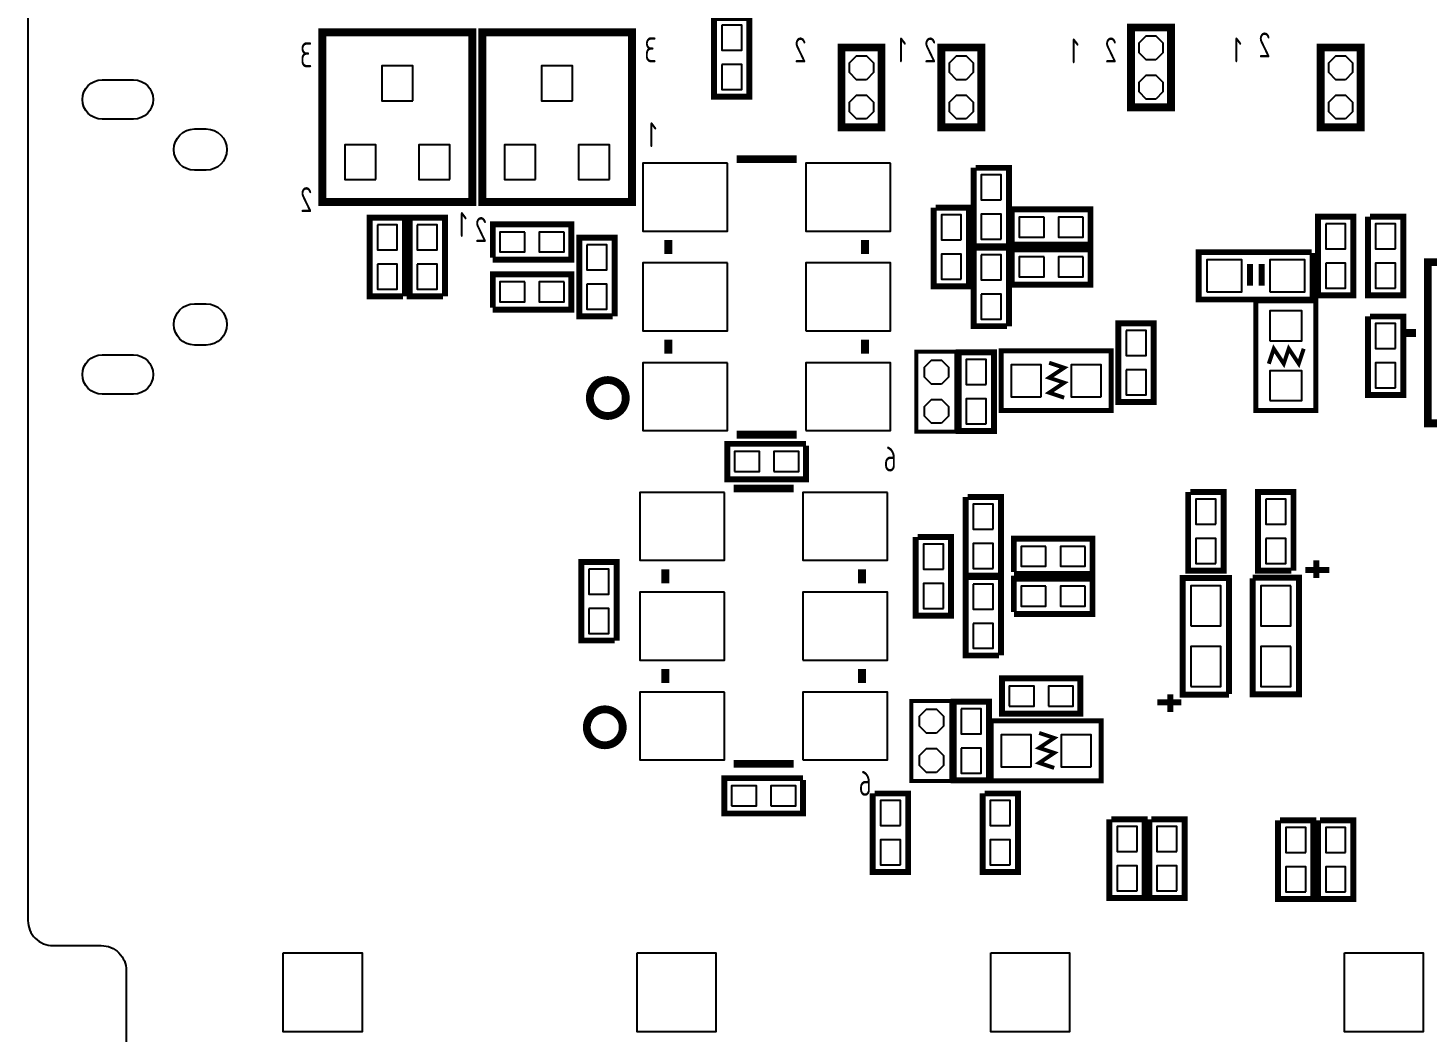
# Model space of a CAD drawing. Header units: millimetres. Extents: x -8 to 226, y -9 to 102.
# Drawn here: x -7.5 to 28.1, y 42.55 to 68.11 of the extents above; entities that cross this region are included whole.
import ezdxf

# ---------------------------------------------------------------- set-up
doc = ezdxf.new("R2010")
doc.units = ezdxf.units.MM
doc.header["$LTSCALE"] = 10
for name, color, linetype in [('BG_OUTLINE', 2, 'Continuous'), ('PG_SILKSCREEN_BOTTOM', 3, 'Continuous'), ('PIN_BOTTOM', 4, 'Continuous')]:
    doc.layers.add(name, color=color, linetype=linetype)
doc.styles.get("Standard").update_dxf_attribs({"font": 'isocp.shx', "width": 0.707, "bigfont": 'hztxt.shx'})

msp = doc.modelspace()

# ---------------------------------------------------------------- linework, layer by layer
at = {"layer": 'BG_OUTLINE'}
msp.add_lwpolyline([(224.499932, 101.799898), (-5.500116, 101.799898, 0.414205), (-7.500112, 99.799902), (-7.500112, 80.099916), (-7.500112, 75.79995), (-7.500112, 45.38472, 0.414214), (-6.865112, 44.74972), (-5.63499, 44.74972, -0.414214), (-4.99999, 44.11472), (-4.99999, 43.684444), (-4.99999, 5.43433)], format="xyb", dxfattribs=at)
at = {"layer": 'PG_SILKSCREEN_BOTTOM'}
for points in [[(10.856976, 66.357754, 0.1524, 0.1524, 0), (10.856976, 68.35775, 0.1524, 0.1524, 0), (9.9568, 68.35775, 0.1524, 0.1524, 0), (9.9568, 66.357754, 0.1524, 0.1524, 0)], [(3.802888, 67.993006, 0.2032, 0.2032, 0), (3.802888, 63.675006, 0.2032, 0.2032, 0), (-0.007112, 63.675006, 0.2032, 0.2032, 0), (-0.007112, 67.993006, 0.2032, 0.2032, 0)], [(7.867142, 67.992752, 0.2032, 0.2032, 0), (7.867142, 63.674752, 0.2032, 0.2032, 0), (4.057142, 63.674752, 0.2032, 0.2032, 0), (4.057142, 67.992752, 0.2032, 0.2032, 0)], [(21.582888, 66.087752, 0.199898, 0.199898, 0), (21.582888, 68.119752, 0.199898, 0.199898, 0), (20.566888, 68.119752, 0.199898, 0.199898, 0), (20.566888, 66.087752, 0.199898, 0.199898, 0)], [(21.582888, 66.087752, 0.127, 0.127, 0), (21.582888, 68.119752, 0.127, 0.127, 0), (20.566888, 68.119752, 0.127, 0.127, 0), (20.566888, 66.087752, 0.127, 0.127, 0)], [(14.216888, 65.579752, 0.199898, 0.199898, 0), (14.216888, 67.611752, 0.199898, 0.199898, 0), (13.200888, 67.611752, 0.199898, 0.199898, 0), (13.200888, 65.579752, 0.199898, 0.199898, 0)], [(14.216888, 65.579752, 0.127, 0.127, 0), (14.216888, 67.611752, 0.127, 0.127, 0), (13.200888, 67.611752, 0.127, 0.127, 0), (13.200888, 65.579752, 0.127, 0.127, 0)], [(16.756888, 65.579752, 0.199898, 0.199898, 0), (16.756888, 67.611752, 0.199898, 0.199898, 0), (15.740888, 67.611752, 0.199898, 0.199898, 0), (15.740888, 65.579752, 0.199898, 0.199898, 0)], [(16.756888, 65.579752, 0.127, 0.127, 0), (16.756888, 67.611752, 0.127, 0.127, 0), (15.740888, 67.611752, 0.127, 0.127, 0), (15.740888, 65.579752, 0.127, 0.127, 0)], [(26.408888, 65.579752, 0.199898, 0.199898, 0), (26.408888, 67.611752, 0.199898, 0.199898, 0), (25.392888, 67.611752, 0.199898, 0.199898, 0), (25.392888, 65.579752, 0.199898, 0.199898, 0)], [(26.408888, 65.579752, 0.127, 0.127, 0), (26.408888, 67.611752, 0.127, 0.127, 0), (25.392888, 67.611752, 0.127, 0.127, 0), (25.392888, 65.579752, 0.127, 0.127, 0)], [(26.223976, 61.303408, 0.1524, 0.1524, 0), (26.223976, 63.303404, 0.1524, 0.1524, 0), (25.3238, 63.303404, 0.1524, 0.1524, 0), (25.3238, 61.303408, 0.1524, 0.1524, 0)], [(28.118816, 62.144402, 0.199898, 0.199898, 0), (28.118816, 58.044334, 0.199898, 0.199898, 0), (32.31896, 58.044334, 0.199898, 0.199898, 0), (32.31896, 62.144402, 0.199898, 0.199898, 0)], [(25.138888, 58.366406, 0.127, 0.127, 0), (23.741888, 58.366406, 0.127, 0.127, 0), (23.741888, 61.160406, 0.127, 0.127, 0), (25.265888, 61.160406, 0.127, 0.127, 0), (25.265888, 58.366406, 0.127, 0.127, 0)], [(21.143976, 58.585354, 0.1524, 0.1524, 0), (21.143976, 60.58535, 0.1524, 0.1524, 0), (20.2438, 60.58535, 0.1524, 0.1524, 0), (20.2438, 58.585354, 0.1524, 0.1524, 0)], [(15.105888, 59.864752, 0.1016, 0.1016, 0), (15.105888, 57.832752, 0.1016, 0.1016, 0), (16.121888, 57.832752, 0.1016, 0.1016, 0), (16.121888, 59.864752, 0.1016, 0.1016, 0)], [(16.1798, 59.84875, 0.1524, 0.1524, 0), (16.1798, 57.848754, 0.1524, 0.1524, 0), (17.079976, 57.848754, 0.1524, 0.1524, 0), (17.079976, 59.84875, 0.1524, 0.1524, 0)], [(20.058888, 59.763152, 0.127, 0.127, 0), (20.058888, 58.366152, 0.127, 0.127, 0), (17.264888, 58.366152, 0.127, 0.127, 0), (17.264888, 59.763152, 0.127, 0.127, 0), (17.264888, 59.890152, 0.127, 0.127, 0), (20.058888, 59.890152, 0.127, 0.127, 0)], [(7.71017, 58.687716, 0.199898, 0.199898, 1), (6.796006, 58.687788, 0.199898, 0.199898, 1)], [(19.280886, 51.55184, 0.1524, 0.1524, 0), (17.28089, 51.55184, 0.1524, 0.1524, 0), (17.28089, 50.651664, 0.1524, 0.1524, 0), (19.280886, 50.651664, 0.1524, 0.1524, 0)], [(15.994888, 48.942752, 0.1016, 0.1016, 0), (15.994888, 50.974752, 0.1016, 0.1016, 0), (14.978888, 50.974752, 0.1016, 0.1016, 0), (14.978888, 48.942752, 0.1016, 0.1016, 0)], [(16.952976, 48.958754, 0.1524, 0.1524, 0), (16.952976, 50.95875, 0.1524, 0.1524, 0), (16.0528, 50.95875, 0.1524, 0.1524, 0), (16.0528, 48.958754, 0.1524, 0.1524, 0)], [(7.63397, 50.305716, 0.199898, 0.199898, 1), (6.719806, 50.305788, 0.199898, 0.199898, 1)], [(19.804888, 50.339752, 0.127, 0.127, 0), (19.804888, 48.942752, 0.127, 0.127, 0), (17.010888, 48.942752, 0.127, 0.127, 0), (17.010888, 50.339752, 0.127, 0.127, 0), (17.010888, 50.466752, 0.127, 0.127, 0), (19.804888, 50.466752, 0.127, 0.127, 0)]]:
    msp.add_lwpolyline(points, format="xyseb", close=True, dxfattribs=at)
for points in [[(12.062714, 64.766952, 0.199898, 0.199898, 0), (10.529062, 64.766952, 0.199898, 0.199898, 0)], [(16.5608, 64.54775, 0.150114, 0.150114, 0), (16.5608, 62.547754, 0.150114, 0.150114, 0), (17.460976, 62.547754, 0.150114, 0.150114, 0), (17.460976, 64.54775, 0.150114, 0.150114, 0), (16.610838, 64.54775, 0.150114, 0.150114, 0)], [(15.5448, 63.53175, 0.150114, 0.150114, 0), (15.5448, 61.531754, 0.150114, 0.150114, 0), (16.444976, 61.531754, 0.150114, 0.150114, 0), (16.444976, 63.53175, 0.150114, 0.150114, 0), (15.594838, 63.53175, 0.150114, 0.150114, 0)], [(17.53489, 62.589664, 0.150114, 0.150114, 0), (19.534886, 62.589664, 0.150114, 0.150114, 0), (19.534886, 63.48984, 0.150114, 0.150114, 0), (17.53489, 63.48984, 0.150114, 0.150114, 0), (17.53489, 62.639702, 0.150114, 0.150114, 0)], [(26.5938, 63.303404, 0.150114, 0.150114, 0), (26.5938, 61.303408, 0.150114, 0.150114, 0), (27.493976, 61.303408, 0.150114, 0.150114, 0), (27.493976, 63.303404, 0.150114, 0.150114, 0), (26.643838, 63.303404, 0.150114, 0.150114, 0)], [(2.093976, 61.277754, 0.150114, 0.150114, 0), (2.093976, 63.27775, 0.150114, 0.150114, 0), (1.1938, 63.27775, 0.150114, 0.150114, 0), (1.1938, 61.277754, 0.150114, 0.150114, 0), (2.043938, 61.277754, 0.150114, 0.150114, 0)], [(3.109976, 61.277754, 0.150114, 0.150114, 0), (3.109976, 63.27775, 0.150114, 0.150114, 0), (2.2098, 63.27775, 0.150114, 0.150114, 0), (2.2098, 61.277754, 0.150114, 0.150114, 0), (3.059938, 61.277754, 0.150114, 0.150114, 0)], [(4.327144, 62.208664, 0.150114, 0.150114, 0), (6.32714, 62.208664, 0.150114, 0.150114, 0), (6.32714, 63.10884, 0.150114, 0.150114, 0), (4.327144, 63.10884, 0.150114, 0.150114, 0), (4.327144, 62.258702, 0.150114, 0.150114, 0)], [(7.427976, 60.769754, 0.150114, 0.150114, 0), (7.427976, 62.76975, 0.150114, 0.150114, 0), (6.5278, 62.76975, 0.150114, 0.150114, 0), (6.5278, 60.769754, 0.150114, 0.150114, 0), (7.377938, 60.769754, 0.150114, 0.150114, 0)], [(8.793988, 62.709552, 0.199898, 0.199898, 0), (8.793988, 62.353952, 0.199898, 0.199898, 0)], [(13.797788, 62.353952, 0.199898, 0.199898, 0), (13.797788, 62.709552, 0.199898, 0.199898, 0)], [(17.460976, 60.515754, 0.150114, 0.150114, 0), (17.460976, 62.51575, 0.150114, 0.150114, 0), (16.5608, 62.51575, 0.150114, 0.150114, 0), (16.5608, 60.515754, 0.150114, 0.150114, 0), (17.410938, 60.515754, 0.150114, 0.150114, 0)], [(17.53489, 61.573664, 0.150114, 0.150114, 0), (19.534886, 61.573664, 0.150114, 0.150114, 0), (19.534886, 62.47384, 0.150114, 0.150114, 0), (17.53489, 62.47384, 0.150114, 0.150114, 0), (17.53489, 61.623702, 0.150114, 0.150114, 0)], [(25.164288, 62.399926, 0.150114, 0.150114, 0), (22.290278, 62.399926, 0.150114, 0.150114, 0), (22.290278, 61.195966, 0.150114, 0.150114, 0), (25.189688, 61.195966, 0.150114, 0.150114, 0), (25.189688, 62.379606, 0.150114, 0.150114, 0)], [(23.591774, 62.09538, 0.150114, 0.150114, 0), (23.591774, 61.54547, 0.150114, 0.150114, 0)], [(23.892002, 62.09538, 0.150114, 0.150114, 0), (23.892002, 61.54547, 0.150114, 0.150114, 0)], [(4.327144, 60.938664, 0.150114, 0.150114, 0), (6.32714, 60.938664, 0.150114, 0.150114, 0), (6.32714, 61.83884, 0.150114, 0.150114, 0), (4.327144, 61.83884, 0.150114, 0.150114, 0), (4.327144, 60.988702, 0.150114, 0.150114, 0)], [(26.5938, 60.763404, 0.150114, 0.150114, 0), (26.5938, 58.763408, 0.150114, 0.150114, 0), (27.493976, 58.763408, 0.150114, 0.150114, 0), (27.493976, 60.763404, 0.150114, 0.150114, 0), (26.643838, 60.763404, 0.150114, 0.150114, 0)], [(8.793988, 60.169552, 0.199898, 0.199898, 0), (8.793988, 59.813952, 0.199898, 0.199898, 0)], [(13.797788, 59.813952, 0.199898, 0.199898, 0), (13.797788, 60.169552, 0.199898, 0.199898, 0)], [(27.818842, 60.344304, 0.199898, 0.199898, 0), (27.57297, 60.344304, 0.199898, 0.199898, 0)], [(24.072088, 59.560206, 0.1016, 0.1016, 0), (24.199088, 59.941206, 0.1016, 0.1016, 0), (24.453088, 59.560206, 0.1016, 0.1016, 0), (24.580088, 59.941206, 0.1016, 0.1016, 0), (24.834088, 59.560206, 0.1016, 0.1016, 0), (24.961088, 59.941206, 0.1016, 0.1016, 0)], [(18.865088, 58.696352, 0.1016, 0.1016, 0), (18.484088, 58.823352, 0.1016, 0.1016, 0), (18.865088, 59.077352, 0.1016, 0.1016, 0), (18.484088, 59.204352, 0.1016, 0.1016, 0), (18.865088, 59.458352, 0.1016, 0.1016, 0), (18.484088, 59.585352, 0.1016, 0.1016, 0)], [(10.529062, 57.756552, 0.199898, 0.199898, 0), (12.062714, 57.756552, 0.199898, 0.199898, 0)], [(12.295886, 57.52084, 0.150114, 0.150114, 0), (10.29589, 57.52084, 0.150114, 0.150114, 0), (10.29589, 56.620664, 0.150114, 0.150114, 0), (12.295886, 56.620664, 0.150114, 0.150114, 0), (12.295886, 57.470802, 0.150114, 0.150114, 0)], [(11.986514, 56.384952, 0.199898, 0.199898, 0), (10.452862, 56.384952, 0.199898, 0.199898, 0)], [(22.0218, 56.29275, 0.150114, 0.150114, 0), (22.0218, 54.292754, 0.150114, 0.150114, 0), (22.921976, 54.292754, 0.150114, 0.150114, 0), (22.921976, 56.29275, 0.150114, 0.150114, 0), (22.071838, 56.29275, 0.150114, 0.150114, 0)], [(24.699976, 54.292754, 0.150114, 0.150114, 0), (24.699976, 56.29275, 0.150114, 0.150114, 0), (23.7998, 56.29275, 0.150114, 0.150114, 0), (23.7998, 54.292754, 0.150114, 0.150114, 0), (24.649938, 54.292754, 0.150114, 0.150114, 0)], [(16.3576, 56.16575, 0.150114, 0.150114, 0), (16.3576, 54.165754, 0.150114, 0.150114, 0), (17.257776, 54.165754, 0.150114, 0.150114, 0), (17.257776, 56.16575, 0.150114, 0.150114, 0), (16.407638, 56.16575, 0.150114, 0.150114, 0)], [(15.0876, 55.14975, 0.150114, 0.150114, 0), (15.0876, 53.149754, 0.150114, 0.150114, 0), (15.987776, 53.149754, 0.150114, 0.150114, 0), (15.987776, 55.14975, 0.150114, 0.150114, 0), (15.137638, 55.14975, 0.150114, 0.150114, 0)], [(17.58569, 54.207664, 0.150114, 0.150114, 0), (19.585686, 54.207664, 0.150114, 0.150114, 0), (19.585686, 55.10784, 0.150114, 0.150114, 0), (17.58569, 55.10784, 0.150114, 0.150114, 0), (17.58569, 54.257702, 0.150114, 0.150114, 0)], [(7.478776, 52.514754, 0.150114, 0.150114, 0), (7.478776, 54.51475, 0.150114, 0.150114, 0), (6.5786, 54.51475, 0.150114, 0.150114, 0), (6.5786, 52.514754, 0.150114, 0.150114, 0), (7.428738, 52.514754, 0.150114, 0.150114, 0)], [(25.279858, 54.558692, 0.1524, 0.1524, 0), (25.279858, 54.104032, 0.1524, 0.1524, 0)], [(8.717788, 54.327552, 0.199898, 0.199898, 0), (8.717788, 53.971952, 0.199898, 0.199898, 0)], [(13.721588, 53.971952, 0.199898, 0.199898, 0), (13.721588, 54.327552, 0.199898, 0.199898, 0)], [(17.257776, 52.133754, 0.150114, 0.150114, 0), (17.257776, 54.13375, 0.150114, 0.150114, 0), (16.3576, 54.13375, 0.150114, 0.150114, 0), (16.3576, 52.133754, 0.150114, 0.150114, 0), (17.207738, 52.133754, 0.150114, 0.150114, 0)], [(17.58569, 53.191664, 0.150114, 0.150114, 0), (19.585686, 53.191664, 0.150114, 0.150114, 0), (19.585686, 54.09184, 0.150114, 0.150114, 0), (17.58569, 54.09184, 0.150114, 0.150114, 0), (17.58569, 53.241702, 0.150114, 0.150114, 0)], [(23.059898, 51.157632, 0.1524, 0.1524, 0), (23.061168, 54.106572, 0.1524, 0.1524, 0), (21.883878, 54.106572, 0.1524, 0.1524, 0), (21.880068, 51.139852, 0.1524, 0.1524, 0), (23.056088, 51.139852, 0.1524, 0.1524, 0)], [(23.661878, 54.093872, 0.1524, 0.1524, 0), (23.660608, 51.144932, 0.1524, 0.1524, 0), (24.837898, 51.144932, 0.1524, 0.1524, 0), (24.841708, 54.111652, 0.1524, 0.1524, 0), (23.665688, 54.111652, 0.1524, 0.1524, 0)], [(25.005538, 54.309772, 0.1524, 0.1524, 0), (25.615138, 54.309772, 0.1524, 0.1524, 0)], [(8.717788, 51.787552, 0.199898, 0.199898, 0), (8.717788, 51.431952, 0.199898, 0.199898, 0)], [(13.721588, 51.431952, 0.199898, 0.199898, 0), (13.721588, 51.787552, 0.199898, 0.199898, 0)], [(21.843238, 50.941732, 0.1524, 0.1524, 0), (21.233638, 50.941732, 0.1524, 0.1524, 0)], [(21.568918, 50.692812, 0.1524, 0.1524, 0), (21.568918, 51.147472, 0.1524, 0.1524, 0)], [(18.611088, 49.272952, 0.1016, 0.1016, 0), (18.230088, 49.399952, 0.1016, 0.1016, 0), (18.611088, 49.653952, 0.1016, 0.1016, 0), (18.230088, 49.780952, 0.1016, 0.1016, 0), (18.611088, 50.034952, 0.1016, 0.1016, 0), (18.230088, 50.161952, 0.1016, 0.1016, 0)], [(10.452862, 49.374552, 0.199898, 0.199898, 0), (11.986514, 49.374552, 0.199898, 0.199898, 0)], [(12.219686, 49.01184, 0.150114, 0.150114, 0), (10.21969, 49.01184, 0.150114, 0.150114, 0), (10.21969, 48.111664, 0.150114, 0.150114, 0), (12.219686, 48.111664, 0.150114, 0.150114, 0), (12.219686, 48.961802, 0.150114, 0.150114, 0)], [(13.9954, 48.62195, 0.150114, 0.150114, 0), (13.9954, 46.621954, 0.150114, 0.150114, 0), (14.895576, 46.621954, 0.150114, 0.150114, 0), (14.895576, 48.62195, 0.150114, 0.150114, 0), (14.045438, 48.62195, 0.150114, 0.150114, 0)], [(16.7894, 48.62195, 0.150114, 0.150114, 0), (16.7894, 46.621954, 0.150114, 0.150114, 0), (17.689576, 46.621954, 0.150114, 0.150114, 0), (17.689576, 48.62195, 0.150114, 0.150114, 0), (16.839438, 48.62195, 0.150114, 0.150114, 0)], [(20.0152, 47.96155, 0.150114, 0.150114, 0), (20.0152, 45.961554, 0.150114, 0.150114, 0), (20.915376, 45.961554, 0.150114, 0.150114, 0), (20.915376, 47.96155, 0.150114, 0.150114, 0), (20.065238, 47.96155, 0.150114, 0.150114, 0)], [(21.0312, 47.96155, 0.150114, 0.150114, 0), (21.0312, 45.961554, 0.150114, 0.150114, 0), (21.931376, 45.961554, 0.150114, 0.150114, 0), (21.931376, 47.96155, 0.150114, 0.150114, 0), (21.081238, 47.96155, 0.150114, 0.150114, 0)], [(24.3078, 47.93615, 0.150114, 0.150114, 0), (24.3078, 45.936154, 0.150114, 0.150114, 0), (25.207976, 45.936154, 0.150114, 0.150114, 0), (25.207976, 47.93615, 0.150114, 0.150114, 0), (24.357838, 47.93615, 0.150114, 0.150114, 0)], [(25.3238, 47.93615, 0.150114, 0.150114, 0), (25.3238, 45.936154, 0.150114, 0.150114, 0), (26.223976, 45.936154, 0.150114, 0.150114, 0), (26.223976, 47.93615, 0.150114, 0.150114, 0), (25.373838, 47.93615, 0.150114, 0.150114, 0)]]:
    msp.add_lwpolyline(points, format="xyseb", dxfattribs=at)
at = {"layer": 'PIN_BOTTOM'}
for points in [[(10.152888, 68.175124), (10.152888, 67.540124), (10.660888, 67.540124), (10.660888, 68.175124)], [(21.201136, 67.299078), (20.94864, 67.299078), (20.770088, 67.47763), (20.770088, 67.730126), (20.94864, 67.908678), (21.201136, 67.908678), (21.379688, 67.730126), (21.379688, 67.47763)], [(13.835136, 66.791078), (13.58264, 66.791078), (13.404088, 66.96963), (13.404088, 67.222126), (13.58264, 67.400678), (13.835136, 67.400678), (14.013688, 67.222126), (14.013688, 66.96963)], [(16.375136, 66.791078), (16.12264, 66.791078), (15.944088, 66.96963), (15.944088, 67.222126), (16.12264, 67.400678), (16.375136, 67.400678), (16.553688, 67.222126), (16.553688, 66.96963)], [(26.027136, 66.791078), (25.77464, 66.791078), (25.596088, 66.96963), (25.596088, 67.222126), (25.77464, 67.400678), (26.027136, 67.400678), (26.205688, 67.222126), (26.205688, 66.96963)], [(2.291588, 66.253106), (2.291588, 67.142106), (1.504188, 67.142106), (1.504188, 66.253106)], [(6.355842, 66.252852), (6.355842, 67.141852), (5.568442, 67.141852), (5.568442, 66.252852)], [(10.152888, 67.17538), (10.152888, 66.54038), (10.660888, 66.54038), (10.660888, 67.17538)], [(21.201136, 66.298826), (20.94864, 66.298826), (20.770088, 66.477378), (20.770088, 66.729874), (20.94864, 66.908426), (21.201136, 66.908426), (21.379688, 66.729874), (21.379688, 66.477378)], [(13.835136, 65.790826), (13.58264, 65.790826), (13.404088, 65.969378), (13.404088, 66.221874), (13.58264, 66.400426), (13.835136, 66.400426), (14.013688, 66.221874), (14.013688, 65.969378)], [(16.375136, 65.790826), (16.12264, 65.790826), (15.944088, 65.969378), (15.944088, 66.221874), (16.12264, 66.400426), (16.375136, 66.400426), (16.553688, 66.221874), (16.553688, 65.969378)], [(26.027136, 65.790826), (25.77464, 65.790826), (25.596088, 65.969378), (25.596088, 66.221874), (25.77464, 66.400426), (26.027136, 66.400426), (26.205688, 66.221874), (26.205688, 65.969378)], [(1.351788, 64.246506), (1.351788, 65.135506), (0.564388, 65.135506), (0.564388, 64.246506)], [(3.231388, 64.246506), (3.231388, 65.135506), (2.443988, 65.135506), (2.443988, 64.246506)], [(5.416042, 64.246252), (5.416042, 65.135252), (4.628642, 65.135252), (4.628642, 64.246252)], [(7.295642, 64.246252), (7.295642, 65.135252), (6.508242, 65.135252), (6.508242, 64.246252)], [(10.300462, 64.665352), (8.141462, 64.665352), (8.141462, 62.938152), (10.300462, 62.938152)], [(14.450314, 64.665352), (12.291314, 64.665352), (12.291314, 62.938152), (14.450314, 62.938152)], [(17.264888, 63.730124), (17.264888, 64.365124), (16.756888, 64.365124), (16.756888, 63.730124)], [(17.264888, 62.73038), (17.264888, 63.36538), (16.756888, 63.36538), (16.756888, 62.73038)], [(1.389888, 63.095124), (1.389888, 62.460124), (1.897888, 62.460124), (1.897888, 63.095124)], [(2.405888, 63.095124), (2.405888, 62.460124), (2.913888, 62.460124), (2.913888, 63.095124)], [(16.248888, 62.714124), (16.248888, 63.349124), (15.740888, 63.349124), (15.740888, 62.714124)], [(18.352516, 63.293752), (17.717516, 63.293752), (17.717516, 62.785752), (18.352516, 62.785752)], [(19.35226, 63.293752), (18.71726, 63.293752), (18.71726, 62.785752), (19.35226, 62.785752)], [(25.519888, 63.120778), (25.519888, 62.485778), (26.027888, 62.485778), (26.027888, 63.120778)], [(27.297888, 62.485778), (27.297888, 63.120778), (26.789888, 63.120778), (26.789888, 62.485778)], [(5.14477, 62.912752), (4.50977, 62.912752), (4.50977, 62.404752), (5.14477, 62.404752)], [(6.144514, 62.912752), (5.509514, 62.912752), (5.509514, 62.404752), (6.144514, 62.404752)], [(6.723888, 62.587124), (6.723888, 61.952124), (7.231888, 61.952124), (7.231888, 62.587124)], [(16.248888, 61.71438), (16.248888, 62.34938), (15.740888, 62.34938), (15.740888, 61.71438)], [(16.756888, 62.333124), (16.756888, 61.698124), (17.264888, 61.698124), (17.264888, 62.333124)], [(1.389888, 62.09538), (1.389888, 61.46038), (1.897888, 61.46038), (1.897888, 62.09538)], [(2.405888, 62.09538), (2.405888, 61.46038), (2.913888, 61.46038), (2.913888, 62.09538)], [(10.300462, 62.125352), (8.141462, 62.125352), (8.141462, 60.398152), (10.300462, 60.398152)], [(12.291314, 60.398152), (14.450314, 60.398152), (14.450314, 62.125352), (12.291314, 62.125352)], [(18.352516, 62.277752), (17.717516, 62.277752), (17.717516, 61.769752), (18.352516, 61.769752)], [(19.35226, 62.277752), (18.71726, 62.277752), (18.71726, 61.769752), (19.35226, 61.769752)], [(22.497288, 61.389006), (23.386288, 61.389006), (23.386288, 62.201806), (22.497288, 62.201806)], [(24.097488, 61.389006), (24.986488, 61.389006), (24.986488, 62.201806), (24.097488, 62.201806)], [(25.519888, 62.121034), (25.519888, 61.486034), (26.027888, 61.486034), (26.027888, 62.121034)], [(27.297888, 61.486034), (27.297888, 62.121034), (26.789888, 62.121034), (26.789888, 61.486034)], [(5.14477, 61.642752), (4.50977, 61.642752), (4.50977, 61.134752), (5.14477, 61.134752)], [(6.144514, 61.642752), (5.509514, 61.642752), (5.509514, 61.134752), (6.144514, 61.134752)], [(6.723888, 61.58738), (6.723888, 60.95238), (7.231888, 60.95238), (7.231888, 61.58738)], [(16.756888, 61.33338), (16.756888, 60.69838), (17.264888, 60.69838), (17.264888, 61.33338)], [(24.097488, 60.144406), (24.910288, 60.144406), (24.910288, 60.906406), (24.097488, 60.906406)], [(27.297888, 59.945778), (27.297888, 60.580778), (26.789888, 60.580778), (26.789888, 59.945778)], [(20.439888, 60.402724), (20.439888, 59.767724), (20.947888, 59.767724), (20.947888, 60.402724)], [(10.300462, 59.585352), (8.141462, 59.585352), (8.141462, 57.858152), (10.300462, 57.858152)], [(12.291314, 57.858152), (14.450314, 57.858152), (14.450314, 59.585352), (12.291314, 59.585352)], [(15.740136, 59.044078), (15.48764, 59.044078), (15.309088, 59.22263), (15.309088, 59.475126), (15.48764, 59.653678), (15.740136, 59.653678), (15.918688, 59.475126), (15.918688, 59.22263)], [(16.883888, 59.031124), (16.883888, 59.666124), (16.375888, 59.666124), (16.375888, 59.031124)], [(18.280888, 58.721752), (18.280888, 59.534552), (17.518888, 59.534552), (17.518888, 58.721752)], [(19.804888, 58.721752), (19.804888, 59.534552), (19.042888, 59.534552), (19.042888, 58.721752)], [(27.297888, 58.946034), (27.297888, 59.581034), (26.789888, 59.581034), (26.789888, 58.946034)], [(20.439888, 59.40298), (20.439888, 58.76798), (20.947888, 58.76798), (20.947888, 59.40298)], [(24.097488, 58.620406), (24.910288, 58.620406), (24.910288, 59.382406), (24.097488, 59.382406)], [(15.740136, 58.043826), (15.48764, 58.043826), (15.309088, 58.222378), (15.309088, 58.474874), (15.48764, 58.653426), (15.740136, 58.653426), (15.918688, 58.474874), (15.918688, 58.222378)], [(16.883888, 58.03138), (16.883888, 58.66638), (16.375888, 58.66638), (16.375888, 58.03138)], [(10.478516, 56.816752), (11.113516, 56.816752), (11.113516, 57.324752), (10.478516, 57.324752)], [(11.47826, 56.816752), (12.11326, 56.816752), (12.11326, 57.324752), (11.47826, 57.324752)], [(10.224262, 56.283352), (8.065262, 56.283352), (8.065262, 54.556152), (10.224262, 54.556152)], [(14.374114, 56.283352), (12.215114, 56.283352), (12.215114, 54.556152), (14.374114, 54.556152)], [(17.061688, 55.348124), (17.061688, 55.983124), (16.553688, 55.983124), (16.553688, 55.348124)], [(22.725888, 55.475124), (22.725888, 56.110124), (22.217888, 56.110124), (22.217888, 55.475124)], [(23.995888, 56.110124), (23.995888, 55.475124), (24.503888, 55.475124), (24.503888, 56.110124)], [(15.791688, 54.332124), (15.791688, 54.967124), (15.283688, 54.967124), (15.283688, 54.332124)], [(17.061688, 54.34838), (17.061688, 54.98338), (16.553688, 54.98338), (16.553688, 54.34838)], [(18.403316, 54.911752), (17.768316, 54.911752), (17.768316, 54.403752), (18.403316, 54.403752)], [(19.40306, 54.911752), (18.76806, 54.911752), (18.76806, 54.403752), (19.40306, 54.403752)], [(22.725888, 54.47538), (22.725888, 55.11038), (22.217888, 55.11038), (22.217888, 54.47538)], [(23.995888, 55.11038), (23.995888, 54.47538), (24.503888, 54.47538), (24.503888, 55.11038)], [(6.774688, 54.332124), (6.774688, 53.697124), (7.282688, 53.697124), (7.282688, 54.332124)], [(15.791688, 53.33238), (15.791688, 53.96738), (15.283688, 53.96738), (15.283688, 53.33238)], [(16.553688, 53.951124), (16.553688, 53.316124), (17.061688, 53.316124), (17.061688, 53.951124)], [(18.403316, 53.895752), (17.768316, 53.895752), (17.768316, 53.387752), (18.403316, 53.387752)], [(19.40306, 53.895752), (18.76806, 53.895752), (18.76806, 53.387752), (19.40306, 53.387752)], [(22.090888, 52.892452), (22.852888, 52.892452), (22.852888, 53.908452), (22.090888, 53.908452)], [(24.630888, 53.908452), (23.868888, 53.908452), (23.868888, 52.892452), (24.630888, 52.892452)], [(10.224262, 53.743352), (8.065262, 53.743352), (8.065262, 52.016152), (10.224262, 52.016152)], [(12.215114, 52.016152), (14.374114, 52.016152), (14.374114, 53.743352), (12.215114, 53.743352)], [(6.774688, 53.33238), (6.774688, 52.69738), (7.282688, 52.69738), (7.282688, 53.33238)], [(16.553688, 52.95138), (16.553688, 52.31638), (17.061688, 52.31638), (17.061688, 52.95138)], [(22.090888, 51.343052), (22.852888, 51.343052), (22.852888, 52.359052), (22.090888, 52.359052)], [(24.630888, 52.359052), (23.868888, 52.359052), (23.868888, 51.343052), (24.630888, 51.343052)], [(17.463516, 50.847752), (18.098516, 50.847752), (18.098516, 51.355752), (17.463516, 51.355752)], [(18.46326, 50.847752), (19.09826, 50.847752), (19.09826, 51.355752), (18.46326, 51.355752)], [(10.224262, 51.203352), (8.065262, 51.203352), (8.065262, 49.476152), (10.224262, 49.476152)], [(12.215114, 49.476152), (14.374114, 49.476152), (14.374114, 51.203352), (12.215114, 51.203352)], [(15.613136, 50.154078), (15.36064, 50.154078), (15.182088, 50.33263), (15.182088, 50.585126), (15.36064, 50.763678), (15.613136, 50.763678), (15.791688, 50.585126), (15.791688, 50.33263)], [(16.248888, 50.776124), (16.248888, 50.141124), (16.756888, 50.141124), (16.756888, 50.776124)], [(18.026888, 49.298352), (18.026888, 50.111152), (17.264888, 50.111152), (17.264888, 49.298352)], [(19.550888, 49.298352), (19.550888, 50.111152), (18.788888, 50.111152), (18.788888, 49.298352)], [(15.613136, 49.153826), (15.36064, 49.153826), (15.182088, 49.332378), (15.182088, 49.584874), (15.36064, 49.763426), (15.613136, 49.763426), (15.791688, 49.584874), (15.791688, 49.332378)], [(16.248888, 49.77638), (16.248888, 49.14138), (16.756888, 49.14138), (16.756888, 49.77638)], [(10.402316, 48.307752), (11.037316, 48.307752), (11.037316, 48.815752), (10.402316, 48.815752)], [(11.40206, 48.307752), (12.03706, 48.307752), (12.03706, 48.815752), (11.40206, 48.815752)], [(14.699488, 47.804324), (14.699488, 48.439324), (14.191488, 48.439324), (14.191488, 47.804324)], [(17.493488, 47.804324), (17.493488, 48.439324), (16.985488, 48.439324), (16.985488, 47.804324)], [(20.719288, 47.143924), (20.719288, 47.778924), (20.211288, 47.778924), (20.211288, 47.143924)], [(21.735288, 47.143924), (21.735288, 47.778924), (21.227288, 47.778924), (21.227288, 47.143924)], [(25.011888, 47.118524), (25.011888, 47.753524), (24.503888, 47.753524), (24.503888, 47.118524)], [(26.027888, 47.118524), (26.027888, 47.753524), (25.519888, 47.753524), (25.519888, 47.118524)], [(14.699488, 46.80458), (14.699488, 47.43958), (14.191488, 47.43958), (14.191488, 46.80458)], [(17.493488, 46.80458), (17.493488, 47.43958), (16.985488, 47.43958), (16.985488, 46.80458)], [(20.719288, 46.14418), (20.719288, 46.77918), (20.211288, 46.77918), (20.211288, 46.14418)], [(21.735288, 46.14418), (21.735288, 46.77918), (21.227288, 46.77918), (21.227288, 46.14418)], [(25.011888, 46.11878), (25.011888, 46.75378), (24.503888, 46.75378), (24.503888, 46.11878)], [(26.027888, 46.11878), (26.027888, 46.75378), (25.519888, 46.75378), (25.519888, 46.11878)], [(-1.0033, 44.562776), (1.0033, 44.562776), (1.0033, 42.556176), (-1.0033, 42.556176)], [(7.996682, 44.562776), (10.003282, 44.562776), (10.003282, 42.556176), (7.996682, 42.556176)], [(16.996664, 44.562776), (19.003264, 44.562776), (19.003264, 42.556176), (16.996664, 42.556176)], [(25.996646, 44.562776), (28.003246, 44.562776), (28.003246, 42.556176), (25.996646, 42.556176)]]:
    msp.add_lwpolyline(points, close=True, dxfattribs=at)
for points in [[(-4.814062, 65.785873), (-5.614162, 65.785873, -1), (-5.614162, 66.785871), (-4.814062, 66.785871, -1)], [(-2.964053, 64.485774), (-3.264027, 64.485774, -1), (-3.264027, 65.53581), (-2.964053, 65.53581, -1)], [(-2.964053, 60.035694), (-3.264027, 60.035694, -1), (-3.264027, 61.08573), (-2.964053, 61.08573, -1)], [(-5.614162, 59.785631), (-4.814062, 59.785631, -1), (-4.814062, 58.785633), (-5.614162, 58.785633, -1)]]:
    msp.add_lwpolyline(points, format="xyb", close=True, dxfattribs=at)

# ---------------------------------------------------------------- texts
at = {"layer": 'PG_SILKSCREEN_BOTTOM', "text_generation_flag": 2, "width": 0.8}
for s, p in [('3', (-0.261112, 67.103752)), ('3', (8.501888, 67.230752)), ('2', (12.311888, 67.230752)), ('1', (14.851888, 67.230752)), ('2', (15.613888, 67.230752)), ('1', (19.246088, 67.205352)), ('2', (20.211288, 67.230752)), ('1', (23.386288, 67.230752)), ('2', (24.122888, 67.357752)), ('1', (8.501888, 65.071752)), ('2', (-0.261112, 63.420752)), ('1', (3.675888, 62.785752)), ('2', (4.183888, 62.658752)), ('6', (14.597888, 56.816752)), ('6', (13.962888, 48.561752))]:
    msp.add_text(s, height=0.635, dxfattribs=at).set_placement(p)

doc.saveas('drawing.dxf')
